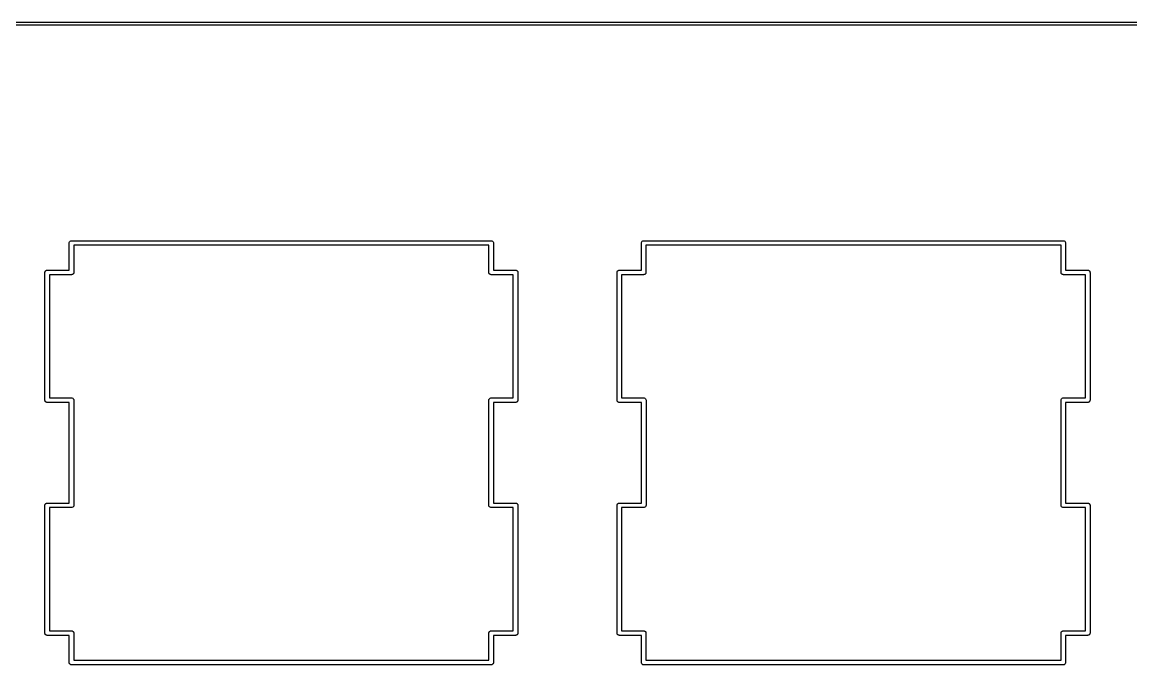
# Model space of a CAD drawing. Extents: x 24 to 395, y -191 to -67.
# Drawn here: x 181.87 to 218.78, y -88.02 to -66.62 of the extents above; entities that cross this region are included whole.
import ezdxf

# ---------------------------------------------------------------- set-up
doc = ezdxf.new("R2010")
doc.units = 0
doc.header["$MEASUREMENT"] = 0
doc.layers.add('BLACK', color=7, linetype='CONTINUOUS')

msp = doc.modelspace()

# ---------------------------------------------------------------- linework, layer by layer
at = {"layer": 'Black'}
for p, q in [((28.575, -66.625), (390.525, -66.625)), ((390.521, -66.725), (28.5772, -66.725)), ((183.44, -73.9643), (183.449, -73.9394)), ((183.44, -73.9907), (183.44, -73.9643)), ((183.44, -73.9908), (183.44, -73.9907)), ((183.44, -74.8829), (183.44, -73.9908)), ((183.449, -73.9394), (183.466, -73.9191)), ((183.466, -73.9191), (183.489, -73.9059)), ((183.489, -73.9059), (183.515, -73.9013)), ((183.515, -73.9013), (197.485, -73.9013)), ((183.59, -74.0537), (183.59, -74.9579)), ((197.41, -74.0537), (183.59, -74.0537)), ((197.41, -74.9579), (197.41, -74.0537)), ((197.485, -73.9013), (197.511, -73.9059)), ((197.511, -73.9059), (197.534, -73.9191)), ((197.534, -73.9191), (197.551, -73.9394)), ((197.551, -73.9394), (197.56, -73.9643)), ((197.56, -73.9643), (197.56, -73.9907)), ((197.56, -73.9907), (197.56, -73.9908)), ((197.56, -73.9908), (197.56, -74.8829)), ((202.49, -73.9643), (202.499, -73.9394)), ((202.49, -73.9907), (202.49, -73.9643)), ((202.49, -73.9908), (202.49, -73.9907)), ((202.49, -74.8829), (202.49, -73.9908)), ((202.499, -73.9394), (202.516, -73.9191)), ((202.516, -73.9191), (202.539, -73.9059)), ((202.539, -73.9059), (202.565, -73.9013)), ((202.565, -73.9013), (216.535, -73.9013)), ((202.64, -74.0537), (202.64, -74.9579)), ((216.46, -74.0537), (202.64, -74.0537)), ((216.46, -74.9579), (216.46, -74.0537)), ((216.535, -73.9013), (216.561, -73.9059)), ((216.561, -73.9059), (216.584, -73.9191)), ((216.584, -73.9191), (216.601, -73.9394)), ((216.601, -73.9394), (216.61, -73.9643)), ((216.61, -73.9643), (216.61, -73.9907)), ((216.61, -73.9907), (216.61, -73.9908)), ((216.61, -73.9908), (216.61, -74.8829)), ((182.632, -74.9323), (182.635, -74.9266)), ((182.635, -74.9266), (182.637, -74.9204)), ((182.637, -74.9204), (182.641, -74.9154)), ((182.641, -74.9154), (182.645, -74.9097)), ((182.645, -74.9097), (182.65, -74.9055)), ((182.65, -74.9055), (182.654, -74.9005)), ((182.654, -74.9005), (182.66, -74.8972)), ((182.66, -74.8972), (182.665, -74.893)), ((182.665, -74.893), (182.671, -74.8907)), ((182.671, -74.8907), (182.677, -74.8875)), ((182.677, -74.8875), (182.683, -74.8863)), ((182.683, -74.8863), (182.689, -74.8841)), ((182.689, -74.8841), (182.696, -74.8841)), ((182.696, -74.8841), (182.702, -74.8829)), ((182.702, -74.8829), (183.44, -74.8829)), ((197.56, -74.8829), (198.298, -74.8829)), ((198.298, -74.8829), (198.304, -74.8841)), ((198.304, -74.8841), (198.311, -74.8841)), ((198.311, -74.8841), (198.317, -74.8863)), ((198.317, -74.8863), (198.323, -74.8875)), ((198.323, -74.8875), (198.329, -74.8907)), ((198.329, -74.8907), (198.335, -74.893)), ((198.335, -74.893), (198.34, -74.8972)), ((198.34, -74.8972), (198.346, -74.9005)), ((198.346, -74.9005), (198.35, -74.9055)), ((198.35, -74.9055), (198.355, -74.9097)), ((198.355, -74.9097), (198.359, -74.9154)), ((198.359, -74.9154), (198.363, -74.9204)), ((198.363, -74.9204), (198.365, -74.9266)), ((198.365, -74.9266), (198.368, -74.9323)), ((201.682, -74.9323), (201.685, -74.9266)), ((201.685, -74.9266), (201.687, -74.9204)), ((201.687, -74.9204), (201.691, -74.9154)), ((201.691, -74.9154), (201.695, -74.9097)), ((201.695, -74.9097), (201.7, -74.9055)), ((201.7, -74.9055), (201.704, -74.9005)), ((201.704, -74.9005), (201.71, -74.8972)), ((201.71, -74.8972), (201.715, -74.893)), ((201.715, -74.893), (201.721, -74.8907)), ((201.721, -74.8907), (201.727, -74.8875)), ((201.727, -74.8875), (201.733, -74.8863)), ((201.733, -74.8863), (201.739, -74.8841)), ((201.739, -74.8841), (201.746, -74.8841)), ((201.746, -74.8841), (201.752, -74.8829)), ((201.752, -74.8829), (202.49, -74.8829)), ((216.61, -74.8829), (217.348, -74.8829)), ((217.348, -74.8829), (217.354, -74.8841)), ((217.354, -74.8841), (217.361, -74.8841)), ((217.361, -74.8841), (217.367, -74.8863)), ((217.367, -74.8863), (217.373, -74.8875)), ((217.373, -74.8875), (217.379, -74.8907)), ((217.379, -74.8907), (217.385, -74.893)), ((217.385, -74.893), (217.39, -74.8972)), ((217.39, -74.8972), (217.396, -74.9005)), ((217.396, -74.9005), (217.4, -74.9055)), ((217.4, -74.9055), (217.405, -74.9097)), ((217.405, -74.9097), (217.409, -74.9154)), ((217.409, -74.9154), (217.413, -74.9204)), ((217.413, -74.9204), (217.415, -74.9266)), ((217.415, -74.9266), (217.418, -74.9323)), ((182.627, -74.9579), (182.628, -74.9515)), ((182.627, -79.2124), (182.627, -74.9579)), ((182.628, -74.9449), (182.631, -74.9387)), ((182.628, -74.9515), (182.628, -74.9449)), ((182.631, -74.9387), (182.632, -74.9323)), ((183.515, -75.0329), (182.777, -75.0329)), ((182.777, -75.0329), (182.777, -79.1374)), ((183.521, -75.0318), (183.515, -75.0329)), ((183.528, -75.0318), (183.521, -75.0318)), ((183.534, -75.0296), (183.528, -75.0318)), ((183.541, -75.0284), (183.534, -75.0296)), ((183.546, -75.0251), (183.541, -75.0284)), ((183.552, -75.0229), (183.546, -75.0251)), ((183.558, -75.0187), (183.552, -75.0229)), ((183.563, -75.0154), (183.558, -75.0187)), ((183.567, -75.0104), (183.563, -75.0154)), ((183.572, -75.0061), (183.567, -75.0104)), ((183.576, -75.0005), (183.572, -75.0061)), ((183.58, -74.9954), (183.576, -75.0005)), ((183.582, -74.9893), (183.58, -74.9954)), ((183.585, -74.9836), (183.582, -74.9893)), ((183.587, -74.9771), (183.585, -74.9836)), ((183.589, -74.971), (183.587, -74.9771)), ((183.59, -74.9579), (183.589, -74.9644)), ((183.589, -74.9644), (183.589, -74.971)), ((197.411, -74.9644), (197.41, -74.9579)), ((197.411, -74.971), (197.411, -74.9644)), ((197.413, -74.9771), (197.411, -74.971)), ((197.415, -74.9836), (197.413, -74.9771)), ((197.418, -74.9893), (197.415, -74.9836)), ((197.42, -74.9954), (197.418, -74.9893)), ((197.424, -75.0005), (197.42, -74.9954)), ((197.428, -75.0061), (197.424, -75.0005)), ((197.433, -75.0104), (197.428, -75.0061)), ((197.437, -75.0154), (197.433, -75.0104)), ((197.442, -75.0187), (197.437, -75.0154)), ((197.447, -75.0229), (197.442, -75.0187)), ((197.454, -75.0251), (197.447, -75.0229)), ((197.459, -75.0284), (197.454, -75.0251)), ((197.466, -75.0296), (197.459, -75.0284)), ((197.472, -75.0318), (197.466, -75.0296)), ((197.479, -75.0318), (197.472, -75.0318)), ((197.485, -75.0329), (197.479, -75.0318)), ((198.223, -75.0329), (197.485, -75.0329)), ((198.223, -79.1374), (198.223, -75.0329)), ((198.368, -74.9323), (198.369, -74.9387)), ((198.369, -74.9387), (198.372, -74.9449)), ((198.372, -74.9449), (198.372, -74.9515)), ((198.372, -74.9515), (198.373, -74.9579)), ((198.373, -74.9579), (198.373, -79.2124)), ((201.677, -74.9579), (201.678, -74.9515)), ((201.677, -79.2124), (201.677, -74.9579)), ((201.678, -74.9449), (201.681, -74.9387)), ((201.678, -74.9515), (201.678, -74.9449)), ((201.681, -74.9387), (201.682, -74.9323)), ((202.565, -75.0329), (201.827, -75.0329)), ((201.827, -75.0329), (201.827, -79.1374)), ((202.571, -75.0318), (202.565, -75.0329)), ((202.578, -75.0318), (202.571, -75.0318)), ((202.584, -75.0296), (202.578, -75.0318)), ((202.591, -75.0284), (202.584, -75.0296)), ((202.596, -75.0251), (202.591, -75.0284)), ((202.602, -75.0229), (202.596, -75.0251)), ((202.608, -75.0187), (202.602, -75.0229)), ((202.613, -75.0154), (202.608, -75.0187)), ((202.617, -75.0104), (202.613, -75.0154)), ((202.622, -75.0061), (202.617, -75.0104)), ((202.626, -75.0005), (202.622, -75.0061)), ((202.63, -74.9954), (202.626, -75.0005)), ((202.632, -74.9893), (202.63, -74.9954)), ((202.635, -74.9836), (202.632, -74.9893)), ((202.637, -74.9771), (202.635, -74.9836)), ((202.639, -74.971), (202.637, -74.9771)), ((202.64, -74.9579), (202.639, -74.9644)), ((202.639, -74.9644), (202.639, -74.971)), ((216.461, -74.9644), (216.46, -74.9579)), ((216.461, -74.971), (216.461, -74.9644)), ((216.463, -74.9771), (216.461, -74.971)), ((216.465, -74.9836), (216.463, -74.9771)), ((216.468, -74.9893), (216.465, -74.9836)), ((216.47, -74.9954), (216.468, -74.9893)), ((216.474, -75.0005), (216.47, -74.9954)), ((216.478, -75.0061), (216.474, -75.0005)), ((216.483, -75.0104), (216.478, -75.0061)), ((216.487, -75.0154), (216.483, -75.0104)), ((216.492, -75.0187), (216.487, -75.0154)), ((216.498, -75.0229), (216.492, -75.0187)), ((216.504, -75.0251), (216.498, -75.0229)), ((216.509, -75.0284), (216.504, -75.0251)), ((216.516, -75.0296), (216.509, -75.0284)), ((216.522, -75.0318), (216.516, -75.0296)), ((216.529, -75.0318), (216.522, -75.0318)), ((216.535, -75.0329), (216.529, -75.0318)), ((217.273, -75.0329), (216.535, -75.0329)), ((217.273, -79.1374), (217.273, -75.0329)), ((217.418, -74.9323), (217.419, -74.9387)), ((217.419, -74.9387), (217.422, -74.9449)), ((217.422, -74.9449), (217.422, -74.9515)), ((217.422, -74.9515), (217.423, -74.9579)), ((217.423, -74.9579), (217.423, -79.2124)), ((182.628, -79.2189), (182.627, -79.2124)), ((182.628, -79.2255), (182.628, -79.2189)), ((182.631, -79.2316), (182.628, -79.2255)), ((182.632, -79.2381), (182.631, -79.2316)), ((182.635, -79.2438), (182.632, -79.2381)), ((182.637, -79.2499), (182.635, -79.2438)), ((182.641, -79.255), (182.637, -79.2499)), ((182.645, -79.2606), (182.641, -79.255)), ((182.65, -79.2649), (182.645, -79.2606)), ((182.654, -79.2699), (182.65, -79.2649)), ((182.66, -79.2732), (182.654, -79.2699)), ((182.665, -79.2774), (182.66, -79.2732)), ((182.671, -79.2796), (182.665, -79.2774)), ((182.677, -79.2829), (182.671, -79.2796)), ((182.683, -79.2841), (182.677, -79.2829)), ((182.689, -79.2863), (182.683, -79.2841)), ((182.696, -79.2863), (182.689, -79.2863)), ((182.702, -79.2874), (182.696, -79.2863)), ((183.439, -79.2874), (182.702, -79.2874)), ((182.777, -79.1374), (183.502, -79.1374)), ((183.439, -82.6376), (183.439, -79.2874)), ((183.502, -79.1374), (183.502, -79.1374)), ((183.502, -79.1374), (183.528, -79.1374)), ((183.528, -79.1374), (183.553, -79.1464)), ((183.553, -79.1464), (183.573, -79.1635)), ((183.573, -79.1635), (183.587, -79.1864)), ((183.587, -79.1864), (183.591, -79.2124)), ((183.591, -79.2124), (183.591, -82.7126)), ((197.409, -79.2124), (197.413, -79.1864)), ((197.409, -82.7126), (197.409, -79.2124)), ((197.413, -79.1864), (197.427, -79.1635)), ((197.427, -79.1635), (197.447, -79.1464)), ((197.447, -79.1464), (197.472, -79.1374)), ((197.472, -79.1374), (197.498, -79.1374)), ((197.498, -79.1374), (197.498, -79.1374)), ((197.498, -79.1374), (198.223, -79.1374)), ((198.298, -79.2874), (197.561, -79.2874)), ((197.561, -79.2874), (197.561, -82.6376)), ((198.304, -79.2863), (198.298, -79.2874)), ((198.311, -79.2863), (198.304, -79.2863)), ((198.317, -79.2841), (198.311, -79.2863)), ((198.323, -79.2829), (198.317, -79.2841)), ((198.329, -79.2796), (198.323, -79.2829)), ((198.335, -79.2774), (198.329, -79.2796)), ((198.34, -79.2732), (198.335, -79.2774)), ((198.346, -79.2699), (198.34, -79.2732)), ((198.35, -79.2649), (198.346, -79.2699)), ((198.355, -79.2606), (198.35, -79.2649)), ((198.359, -79.255), (198.355, -79.2606)), ((198.363, -79.2499), (198.359, -79.255)), ((198.365, -79.2438), (198.363, -79.2499)), ((198.368, -79.2381), (198.365, -79.2438)), ((198.369, -79.2316), (198.368, -79.2381)), ((198.372, -79.2255), (198.369, -79.2316)), ((198.373, -79.2124), (198.372, -79.2189)), ((198.372, -79.2189), (198.372, -79.2255)), ((201.678, -79.2189), (201.677, -79.2124)), ((201.678, -79.2255), (201.678, -79.2189)), ((201.681, -79.2316), (201.678, -79.2255)), ((201.682, -79.2381), (201.681, -79.2316)), ((201.685, -79.2438), (201.682, -79.2381)), ((201.687, -79.2499), (201.685, -79.2438)), ((201.691, -79.255), (201.687, -79.2499)), ((201.695, -79.2606), (201.691, -79.255)), ((201.7, -79.2649), (201.695, -79.2606)), ((201.704, -79.2699), (201.7, -79.2649)), ((201.71, -79.2732), (201.704, -79.2699)), ((201.715, -79.2774), (201.71, -79.2732)), ((201.721, -79.2796), (201.715, -79.2774)), ((201.727, -79.2829), (201.721, -79.2796)), ((201.733, -79.2841), (201.727, -79.2829)), ((201.739, -79.2863), (201.733, -79.2841)), ((201.746, -79.2863), (201.739, -79.2863)), ((201.752, -79.2874), (201.746, -79.2863)), ((202.489, -79.2874), (201.752, -79.2874)), ((201.827, -79.1374), (202.552, -79.1374)), ((202.489, -82.6376), (202.489, -79.2874)), ((202.552, -79.1374), (202.552, -79.1374)), ((202.552, -79.1374), (202.578, -79.1374)), ((202.578, -79.1374), (202.603, -79.1464)), ((202.603, -79.1464), (202.623, -79.1635)), ((202.623, -79.1635), (202.637, -79.1864)), ((202.637, -79.1864), (202.641, -79.2124)), ((202.641, -79.2124), (202.641, -82.7126)), ((216.459, -79.2124), (216.463, -79.1864)), ((216.459, -82.7126), (216.459, -79.2124)), ((216.463, -79.1864), (216.477, -79.1635)), ((216.477, -79.1635), (216.497, -79.1464)), ((216.497, -79.1464), (216.522, -79.1374)), ((216.522, -79.1374), (216.548, -79.1374)), ((216.548, -79.1374), (216.548, -79.1374)), ((216.548, -79.1374), (217.273, -79.1374)), ((217.348, -79.2874), (216.611, -79.2874)), ((216.611, -79.2874), (216.611, -82.6376)), ((217.354, -79.2863), (217.348, -79.2874)), ((217.361, -79.2863), (217.354, -79.2863)), ((217.367, -79.2841), (217.361, -79.2863)), ((217.373, -79.2829), (217.367, -79.2841)), ((217.379, -79.2796), (217.373, -79.2829)), ((217.385, -79.2774), (217.379, -79.2796)), ((217.39, -79.2732), (217.385, -79.2774)), ((217.396, -79.2699), (217.39, -79.2732)), ((217.4, -79.2649), (217.396, -79.2699)), ((217.405, -79.2606), (217.4, -79.2649)), ((217.409, -79.255), (217.405, -79.2606)), ((217.413, -79.2499), (217.409, -79.255)), ((217.415, -79.2438), (217.413, -79.2499)), ((217.418, -79.2381), (217.415, -79.2438)), ((217.419, -79.2316), (217.418, -79.2381)), ((217.422, -79.2255), (217.419, -79.2316)), ((217.423, -79.2124), (217.422, -79.2189)), ((217.422, -79.2189), (217.422, -79.2255)), ((182.635, -82.6812), (182.637, -82.6751)), ((182.637, -82.6751), (182.641, -82.67)), ((182.641, -82.67), (182.645, -82.6644)), ((182.645, -82.6644), (182.65, -82.6601)), ((182.65, -82.6601), (182.654, -82.6551)), ((182.654, -82.6551), (182.66, -82.6518)), ((182.66, -82.6518), (182.665, -82.6476)), ((182.665, -82.6476), (182.671, -82.6454)), ((182.671, -82.6454), (182.677, -82.6421)), ((182.677, -82.6421), (182.683, -82.6409)), ((182.683, -82.6409), (182.689, -82.6387)), ((182.689, -82.6387), (182.696, -82.6387)), ((182.696, -82.6387), (182.702, -82.6376)), ((182.702, -82.6376), (183.439, -82.6376)), ((197.561, -82.6376), (198.298, -82.6376)), ((198.298, -82.6376), (198.304, -82.6387)), ((198.304, -82.6387), (198.311, -82.6387)), ((198.311, -82.6387), (198.317, -82.6409)), ((198.317, -82.6409), (198.323, -82.6421)), ((198.323, -82.6421), (198.329, -82.6454)), ((198.329, -82.6454), (198.335, -82.6476)), ((198.335, -82.6476), (198.34, -82.6518)), ((198.34, -82.6518), (198.346, -82.6551)), ((198.346, -82.6551), (198.35, -82.6601)), ((198.35, -82.6601), (198.355, -82.6644)), ((198.355, -82.6644), (198.359, -82.67)), ((198.359, -82.67), (198.363, -82.6751)), ((198.363, -82.6751), (198.365, -82.6812)), ((201.685, -82.6812), (201.687, -82.6751)), ((201.687, -82.6751), (201.691, -82.67)), ((201.691, -82.67), (201.695, -82.6644)), ((201.695, -82.6644), (201.7, -82.6601)), ((201.7, -82.6601), (201.704, -82.6551)), ((201.704, -82.6551), (201.71, -82.6518)), ((201.71, -82.6518), (201.715, -82.6476)), ((201.715, -82.6476), (201.721, -82.6454)), ((201.721, -82.6454), (201.727, -82.6421)), ((201.727, -82.6421), (201.733, -82.6409)), ((201.733, -82.6409), (201.739, -82.6387)), ((201.739, -82.6387), (201.746, -82.6387)), ((201.746, -82.6387), (201.752, -82.6376)), ((201.752, -82.6376), (202.489, -82.6376)), ((216.611, -82.6376), (217.348, -82.6376)), ((217.348, -82.6376), (217.354, -82.6387)), ((217.354, -82.6387), (217.361, -82.6387)), ((217.361, -82.6387), (217.367, -82.6409)), ((217.367, -82.6409), (217.373, -82.6421)), ((217.373, -82.6421), (217.379, -82.6454)), ((217.379, -82.6454), (217.385, -82.6476)), ((217.385, -82.6476), (217.39, -82.6518)), ((217.39, -82.6518), (217.396, -82.6551)), ((217.396, -82.6551), (217.4, -82.6601)), ((217.4, -82.6601), (217.405, -82.6644)), ((217.405, -82.6644), (217.409, -82.67)), ((217.409, -82.67), (217.413, -82.6751)), ((217.413, -82.6751), (217.415, -82.6812)), ((182.627, -82.7126), (182.628, -82.7061)), ((182.627, -86.9671), (182.627, -82.7126)), ((182.628, -82.6995), (182.631, -82.6934)), ((182.628, -82.7061), (182.628, -82.6995)), ((182.631, -82.6934), (182.632, -82.6869)), ((182.632, -82.6869), (182.635, -82.6812)), ((183.502, -82.7876), (182.777, -82.7876)), ((182.777, -82.7876), (182.777, -86.8921)), ((183.528, -82.7876), (183.502, -82.7876)), ((183.502, -82.7876), (183.502, -82.7876)), ((183.553, -82.7786), (183.528, -82.7876)), ((183.573, -82.7615), (183.553, -82.7786)), ((183.587, -82.7386), (183.573, -82.7615)), ((183.591, -82.7126), (183.587, -82.7386)), ((197.413, -82.7386), (197.409, -82.7126)), ((197.427, -82.7615), (197.413, -82.7386)), ((197.447, -82.7786), (197.427, -82.7615)), ((197.472, -82.7876), (197.447, -82.7786)), ((197.498, -82.7876), (197.472, -82.7876)), ((198.223, -82.7876), (197.498, -82.7876)), ((197.498, -82.7876), (197.498, -82.7876)), ((198.223, -86.8921), (198.223, -82.7876)), ((198.365, -82.6812), (198.368, -82.6869)), ((198.368, -82.6869), (198.369, -82.6934)), ((198.369, -82.6934), (198.372, -82.6995)), ((198.372, -82.6995), (198.372, -82.7061)), ((198.372, -82.7061), (198.373, -82.7126)), ((198.373, -82.7126), (198.373, -86.9671)), ((201.677, -82.7126), (201.678, -82.7061)), ((201.677, -86.9671), (201.677, -82.7126)), ((201.678, -82.6995), (201.681, -82.6934)), ((201.678, -82.7061), (201.678, -82.6995)), ((201.681, -82.6934), (201.682, -82.6869)), ((201.682, -82.6869), (201.685, -82.6812)), ((202.552, -82.7876), (201.827, -82.7876)), ((201.827, -82.7876), (201.827, -86.8921)), ((202.578, -82.7876), (202.552, -82.7876)), ((202.552, -82.7876), (202.552, -82.7876)), ((202.603, -82.7786), (202.578, -82.7876)), ((202.623, -82.7615), (202.603, -82.7786)), ((202.637, -82.7386), (202.623, -82.7615)), ((202.641, -82.7126), (202.637, -82.7386)), ((216.463, -82.7386), (216.459, -82.7126)), ((216.477, -82.7615), (216.463, -82.7386)), ((216.497, -82.7786), (216.477, -82.7615)), ((216.522, -82.7876), (216.497, -82.7786)), ((216.548, -82.7876), (216.522, -82.7876)), ((217.273, -82.7876), (216.548, -82.7876)), ((216.548, -82.7876), (216.548, -82.7876)), ((217.273, -86.8921), (217.273, -82.7876)), ((217.415, -82.6812), (217.418, -82.6869)), ((217.418, -82.6869), (217.419, -82.6934)), ((217.419, -82.6934), (217.422, -82.6995)), ((217.422, -82.6995), (217.422, -82.7061)), ((217.422, -82.7061), (217.423, -82.7126)), ((217.423, -82.7126), (217.423, -86.9671)), ((182.628, -86.9735), (182.627, -86.9671)), ((182.628, -86.9801), (182.628, -86.9735)), ((182.631, -86.9863), (182.628, -86.9801)), ((182.632, -86.9927), (182.631, -86.9863)), ((182.635, -86.9984), (182.632, -86.9927)), ((182.637, -87.0046), (182.635, -86.9984)), ((182.641, -87.0096), (182.637, -87.0046)), ((182.645, -87.0153), (182.641, -87.0096)), ((182.65, -87.0195), (182.645, -87.0153)), ((182.654, -87.0245), (182.65, -87.0195)), ((182.66, -87.0278), (182.654, -87.0245)), ((182.665, -87.032), (182.66, -87.0278)), ((182.671, -87.0343), (182.665, -87.032)), ((182.677, -87.0375), (182.671, -87.0343)), ((182.683, -87.0387), (182.677, -87.0375)), ((182.689, -87.0409), (182.683, -87.0387)), ((182.696, -87.0409), (182.689, -87.0409)), ((182.702, -87.0421), (182.696, -87.0409)), ((183.44, -87.0421), (182.702, -87.0421)), ((182.777, -86.8921), (183.515, -86.8921)), ((183.44, -87.9342), (183.44, -87.0421)), ((183.515, -86.8921), (183.521, -86.8932)), ((183.521, -86.8932), (183.528, -86.8932)), ((183.528, -86.8932), (183.534, -86.8954)), ((183.534, -86.8954), (183.541, -86.8966)), ((183.541, -86.8966), (183.546, -86.8999)), ((183.546, -86.8999), (183.552, -86.9021)), ((183.552, -86.9021), (183.558, -86.9063)), ((183.558, -86.9063), (183.563, -86.9096)), ((183.563, -86.9096), (183.567, -86.9146)), ((183.567, -86.9146), (183.572, -86.9189)), ((183.572, -86.9189), (183.576, -86.9245)), ((183.576, -86.9245), (183.58, -86.9296)), ((183.58, -86.9296), (183.582, -86.9357)), ((183.582, -86.9357), (183.585, -86.9414)), ((183.585, -86.9414), (183.587, -86.9479)), ((183.587, -86.9479), (183.589, -86.954)), ((183.589, -86.954), (183.589, -86.9606)), ((183.589, -86.9606), (183.59, -86.9671)), ((183.59, -86.9671), (183.59, -87.8713)), ((197.41, -86.9671), (197.411, -86.9606)), ((197.41, -87.8713), (197.41, -86.9671)), ((197.411, -86.954), (197.413, -86.9479)), ((197.411, -86.9606), (197.411, -86.954)), ((197.413, -86.9479), (197.415, -86.9414)), ((197.415, -86.9414), (197.418, -86.9357)), ((197.418, -86.9357), (197.42, -86.9296)), ((197.42, -86.9296), (197.424, -86.9245)), ((197.424, -86.9245), (197.428, -86.9189)), ((197.428, -86.9189), (197.433, -86.9146)), ((197.433, -86.9146), (197.437, -86.9096)), ((197.437, -86.9096), (197.442, -86.9063)), ((197.442, -86.9063), (197.447, -86.9021)), ((197.447, -86.9021), (197.454, -86.8999)), ((197.454, -86.8999), (197.459, -86.8966)), ((197.459, -86.8966), (197.466, -86.8954)), ((197.466, -86.8954), (197.472, -86.8932)), ((197.472, -86.8932), (197.479, -86.8932)), ((197.479, -86.8932), (197.485, -86.8921)), ((197.485, -86.8921), (198.223, -86.8921)), ((198.298, -87.0421), (197.56, -87.0421)), ((197.56, -87.0421), (197.56, -87.9342)), ((198.304, -87.0409), (198.298, -87.0421)), ((198.311, -87.0409), (198.304, -87.0409)), ((198.317, -87.0387), (198.311, -87.0409)), ((198.323, -87.0375), (198.317, -87.0387)), ((198.329, -87.0343), (198.323, -87.0375)), ((198.335, -87.032), (198.329, -87.0343)), ((198.34, -87.0278), (198.335, -87.032)), ((198.346, -87.0245), (198.34, -87.0278)), ((198.35, -87.0195), (198.346, -87.0245)), ((198.355, -87.0153), (198.35, -87.0195)), ((198.359, -87.0096), (198.355, -87.0153)), ((198.363, -87.0046), (198.359, -87.0096)), ((198.365, -86.9984), (198.363, -87.0046)), ((198.368, -86.9927), (198.365, -86.9984)), ((198.369, -86.9863), (198.368, -86.9927)), ((198.372, -86.9801), (198.369, -86.9863)), ((198.373, -86.9671), (198.372, -86.9735)), ((198.372, -86.9735), (198.372, -86.9801)), ((201.678, -86.9735), (201.677, -86.9671)), ((201.678, -86.9801), (201.678, -86.9735)), ((201.681, -86.9863), (201.678, -86.9801)), ((201.682, -86.9927), (201.681, -86.9863)), ((201.685, -86.9984), (201.682, -86.9927)), ((201.687, -87.0046), (201.685, -86.9984)), ((201.691, -87.0096), (201.687, -87.0046)), ((201.695, -87.0153), (201.691, -87.0096)), ((201.7, -87.0195), (201.695, -87.0153)), ((201.704, -87.0245), (201.7, -87.0195)), ((201.71, -87.0278), (201.704, -87.0245)), ((201.715, -87.032), (201.71, -87.0278)), ((201.721, -87.0343), (201.715, -87.032)), ((201.727, -87.0375), (201.721, -87.0343)), ((201.733, -87.0387), (201.727, -87.0375)), ((201.739, -87.0409), (201.733, -87.0387)), ((201.746, -87.0409), (201.739, -87.0409)), ((201.752, -87.0421), (201.746, -87.0409)), ((202.49, -87.0421), (201.752, -87.0421)), ((201.827, -86.8921), (202.565, -86.8921)), ((202.49, -87.9342), (202.49, -87.0421)), ((202.565, -86.8921), (202.571, -86.8932)), ((202.571, -86.8932), (202.578, -86.8932)), ((202.578, -86.8932), (202.584, -86.8954)), ((202.584, -86.8954), (202.591, -86.8966)), ((202.591, -86.8966), (202.596, -86.8999)), ((202.596, -86.8999), (202.602, -86.9021)), ((202.602, -86.9021), (202.608, -86.9063)), ((202.608, -86.9063), (202.613, -86.9096)), ((202.613, -86.9096), (202.617, -86.9146)), ((202.617, -86.9146), (202.622, -86.9189)), ((202.622, -86.9189), (202.626, -86.9245)), ((202.626, -86.9245), (202.63, -86.9296)), ((202.63, -86.9296), (202.632, -86.9357)), ((202.632, -86.9357), (202.635, -86.9414)), ((202.635, -86.9414), (202.637, -86.9479)), ((202.637, -86.9479), (202.639, -86.954)), ((202.639, -86.954), (202.639, -86.9606)), ((202.639, -86.9606), (202.64, -86.9671)), ((202.64, -86.9671), (202.64, -87.8713)), ((216.46, -86.9671), (216.461, -86.9606)), ((216.46, -87.8713), (216.46, -86.9671)), ((216.461, -86.954), (216.463, -86.9479)), ((216.461, -86.9606), (216.461, -86.954)), ((216.463, -86.9479), (216.465, -86.9414)), ((216.465, -86.9414), (216.468, -86.9357)), ((216.468, -86.9357), (216.47, -86.9296)), ((216.47, -86.9296), (216.474, -86.9245)), ((216.474, -86.9245), (216.478, -86.9189)), ((216.478, -86.9189), (216.483, -86.9146)), ((216.483, -86.9146), (216.487, -86.9096)), ((216.487, -86.9096), (216.492, -86.9063)), ((216.492, -86.9063), (216.498, -86.9021)), ((216.498, -86.9021), (216.504, -86.8999)), ((216.504, -86.8999), (216.509, -86.8966)), ((216.509, -86.8966), (216.516, -86.8954)), ((216.516, -86.8954), (216.522, -86.8932)), ((216.522, -86.8932), (216.529, -86.8932)), ((216.529, -86.8932), (216.535, -86.8921)), ((216.535, -86.8921), (217.273, -86.8921)), ((217.348, -87.0421), (216.61, -87.0421)), ((216.61, -87.0421), (216.61, -87.9342)), ((217.354, -87.0409), (217.348, -87.0421)), ((217.361, -87.0409), (217.354, -87.0409)), ((217.367, -87.0387), (217.361, -87.0409)), ((217.373, -87.0375), (217.367, -87.0387)), ((217.379, -87.0343), (217.373, -87.0375)), ((217.385, -87.032), (217.379, -87.0343)), ((217.39, -87.0278), (217.385, -87.032)), ((217.396, -87.0245), (217.39, -87.0278)), ((217.4, -87.0195), (217.396, -87.0245)), ((217.405, -87.0153), (217.4, -87.0195)), ((217.409, -87.0096), (217.405, -87.0153)), ((217.413, -87.0046), (217.409, -87.0096)), ((217.415, -86.9984), (217.413, -87.0046)), ((217.418, -86.9927), (217.415, -86.9984)), ((217.419, -86.9863), (217.418, -86.9927)), ((217.422, -86.9801), (217.419, -86.9863)), ((217.423, -86.9671), (217.422, -86.9735)), ((217.422, -86.9735), (217.422, -86.9801)), ((183.44, -87.9343), (183.44, -87.9342)), ((183.44, -87.9607), (183.44, -87.9343)), ((183.449, -87.9856), (183.44, -87.9607)), ((183.466, -88.0059), (183.449, -87.9856)), ((183.489, -88.0191), (183.466, -88.0059)), ((183.515, -88.0237), (183.489, -88.0191)), ((197.485, -88.0237), (183.515, -88.0237)), ((183.59, -87.8713), (197.41, -87.8713)), ((197.511, -88.0191), (197.485, -88.0237)), ((197.534, -88.0059), (197.511, -88.0191)), ((197.551, -87.9856), (197.534, -88.0059)), ((197.56, -87.9607), (197.551, -87.9856)), ((197.56, -87.9342), (197.56, -87.9343)), ((197.56, -87.9343), (197.56, -87.9607)), ((202.49, -87.9343), (202.49, -87.9342)), ((202.49, -87.9607), (202.49, -87.9343)), ((202.499, -87.9856), (202.49, -87.9607)), ((202.516, -88.0059), (202.499, -87.9856)), ((202.539, -88.0191), (202.516, -88.0059)), ((202.565, -88.0237), (202.539, -88.0191)), ((216.535, -88.0237), (202.565, -88.0237)), ((202.64, -87.8713), (216.46, -87.8713)), ((216.561, -88.0191), (216.535, -88.0237)), ((216.584, -88.0059), (216.561, -88.0191)), ((216.601, -87.9856), (216.584, -88.0059)), ((216.61, -87.9607), (216.601, -87.9856)), ((216.61, -87.9342), (216.61, -87.9343)), ((216.61, -87.9343), (216.61, -87.9607))]:
    msp.add_line(p, q, dxfattribs=at)

doc.saveas('drawing.dxf')
